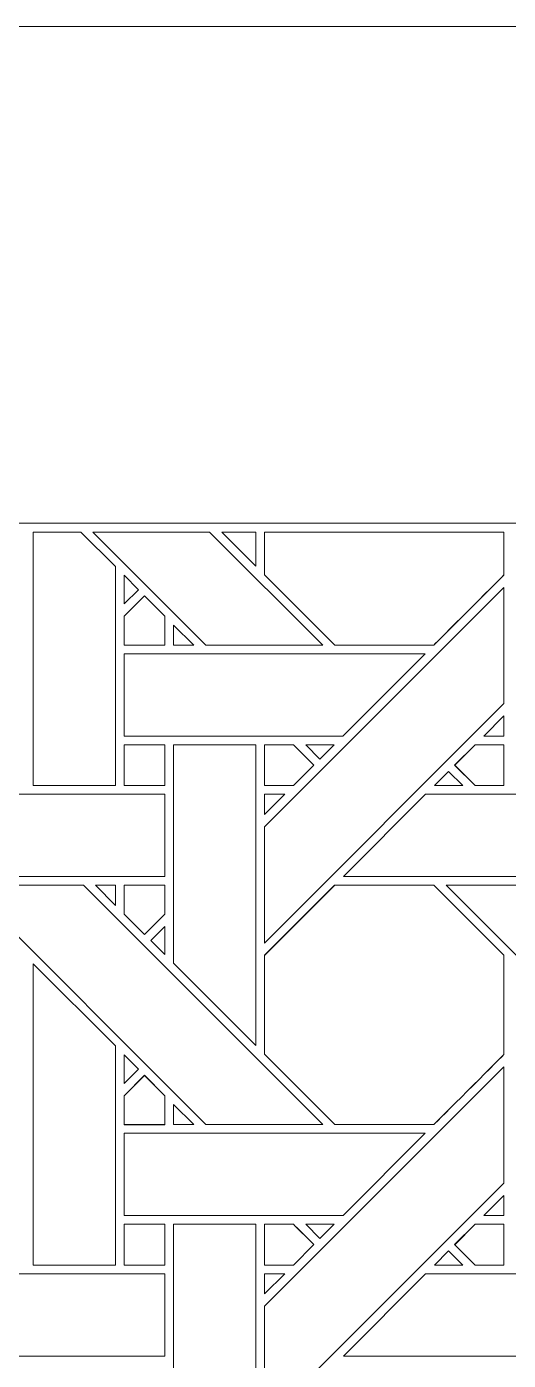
# Model space of a CAD drawing. Header units: inches. Extents: x 2.4 to 22.4, y -0.9 to 19.1.
# Drawn here: x 6.457 to 7.41, y 16.456 to 19.095 of the extents above; entities that cross this region are included whole.
import ezdxf

# ---------------------------------------------------------------- set-up
doc = ezdxf.new("R2010")
doc.units = ezdxf.units.IN
doc.header["$MEASUREMENT"] = 0
doc.layers.add('Design', color=7, linetype='Continuous', lineweight=0)

msp = doc.modelspace()

# ---------------------------------------------------------------- linework, layer by layer
at = {"layer": 'Design'}
for points, knots in [([(2.3829, 19.0948), (2.3829, 19.0948), (2.3829, -0.9052), (2.3829, -0.9052), (2.3829, -0.9052), (22.3829, -0.9052), (22.3829, -0.9052), (22.3829, -0.9052), (22.3829, 19.0948), (22.3829, 19.0948), (22.3829, 19.0948), (2.3829, 19.0948), (2.3829, 19.0948)], [0, 0, 0, 0, 1, 1, 1, 2, 2, 2, 3, 3, 3, 4, 4, 4, 4]), ([(3.3653, 18.1123), (3.3653, 18.1123), (3.3653, 0.0772), (3.3653, 0.0772), (3.3653, 0.0772), (21.4004, 0.0772), (21.4004, 0.0772), (21.4004, 0.0772), (21.4004, 18.1123), (21.4004, 18.1123), (21.4004, 18.1123), (3.3653, 18.1123), (3.3653, 18.1123)], [0, 0, 0, 0, 1, 1, 1, 2, 2, 2, 3, 3, 3, 4, 4, 4, 4]), ([(6.5645, 18.0948), (6.5645, 18.0948), (6.6329, 18.0267), (6.6329, 18.0267), (6.6329, 18.0267), (6.6329, 17.593), (6.6329, 17.593), (6.6329, 17.593), (6.4701, 17.593), (6.4701, 17.593), (6.4701, 17.593), (6.4701, 18.0948), (6.4701, 18.0948), (6.4701, 18.0948), (6.5645, 18.0948), (6.5645, 18.0948)], [0, 0, 0, 0, 1, 1, 1, 2, 2, 2, 3, 3, 3, 4, 4, 4, 5, 5, 5, 5]), ([(7.043, 17.871), (7.043, 17.871), (6.812, 17.871), (6.812, 17.871), (6.812, 17.871), (6.5882, 18.0948), (6.5882, 18.0948), (6.5882, 18.0948), (6.8192, 18.0948), (6.8192, 18.0948), (6.8192, 18.0948), (7.043, 17.871), (7.043, 17.871)], [0, 0, 0, 0, 1, 1, 1, 2, 2, 2, 3, 3, 3, 4, 4, 4, 4]), ([(6.9109, 18.0948), (6.9109, 18.0948), (6.9109, 18.0274), (6.9109, 18.0274), (6.9109, 18.0274), (6.8435, 18.0948), (6.8435, 18.0948), (6.8435, 18.0948), (6.9109, 18.0948), (6.9109, 18.0948)], [0, 0, 0, 0, 1, 1, 1, 2, 2, 2, 3, 3, 3, 3]), ([(7.4016, 18.0098), (7.3838, 17.9919), (7.2719, 17.8801), (7.2629, 17.8711), (7.2629, 17.8711), (7.0672, 17.8711), (7.0672, 17.8711), (7.0672, 17.8711), (6.928, 18.0104), (6.928, 18.0104), (6.928, 18.0104), (6.928, 18.0948), (6.928, 18.0948), (6.928, 18.0948), (7.4016, 18.0948), (7.4016, 18.0948), (7.4016, 18.0948), (7.4016, 18.0098), (7.4016, 18.0098)], [0, 0, 0, 0, 1, 1, 1, 2, 2, 2, 3, 3, 3, 4, 4, 4, 5, 5, 5, 6, 6, 6, 6]), ([(7.4016, 18.0948), (7.4016, 18.0948), (7.4016, 18.0097), (7.4016, 18.0097), (7.3835, 17.9914), (7.2717, 17.8797), (7.263, 17.871), (7.263, 17.871), (7.0673, 17.871), (7.0673, 17.871), (7.0673, 17.871), (6.928, 18.0102), (6.928, 18.0102), (6.928, 18.0102), (6.928, 18.0948), (6.928, 18.0948), (6.928, 18.0948), (7.4016, 18.0948), (7.4016, 18.0948)], [0, 0, 0, 0, 1, 1, 1, 2, 2, 2, 3, 3, 3, 4, 4, 4, 5, 5, 5, 6, 6, 6, 6]), ([(6.6502, 17.9524), (6.6502, 17.9524), (6.6502, 18.0091), (6.6502, 18.0091), (6.6502, 18.0091), (6.6784, 17.9806), (6.6784, 17.9806), (6.6784, 17.9806), (6.6502, 17.9524), (6.6502, 17.9524)], [0, 0, 0, 0, 1, 1, 1, 2, 2, 2, 3, 3, 3, 3]), ([(7.4017, 17.7552), (7.4017, 17.7552), (6.928, 17.2815), (6.928, 17.2815), (6.928, 17.2815), (6.928, 17.5116), (6.928, 17.5116), (6.928, 17.5116), (7.4017, 17.9852), (7.4017, 17.9852), (7.4017, 17.9852), (7.4017, 17.7552), (7.4017, 17.7552)], [0, 0, 0, 0, 1, 1, 1, 2, 2, 2, 3, 3, 3, 4, 4, 4, 4]), ([(6.6501, 17.8709), (6.6501, 17.8709), (6.6501, 17.9282), (6.6501, 17.9282), (6.6501, 17.9282), (6.6904, 17.9685), (6.6904, 17.9685), (6.6904, 17.9685), (6.7307, 17.9282), (6.7307, 17.9282), (6.7307, 17.9282), (6.7307, 17.8709), (6.7307, 17.8709), (6.7307, 17.8709), (6.6501, 17.8709), (6.6501, 17.8709)], [0, 0, 0, 0, 1, 1, 1, 2, 2, 2, 3, 3, 3, 4, 4, 4, 5, 5, 5, 5]), ([(6.6905, 17.9683), (6.6905, 17.9683), (6.7308, 17.928), (6.7308, 17.928), (6.7308, 17.928), (6.7308, 17.8707), (6.7308, 17.8707), (6.7308, 17.8707), (6.6502, 17.8707), (6.6502, 17.8707), (6.6502, 17.8707), (6.6502, 17.928), (6.6502, 17.928), (6.6502, 17.928), (6.6905, 17.9683), (6.6905, 17.9683)], [0, 0, 0, 0, 1, 1, 1, 2, 2, 2, 3, 3, 3, 4, 4, 4, 5, 5, 5, 5]), ([(6.7481, 17.871), (6.7481, 17.871), (6.7481, 17.9107), (6.7481, 17.9107), (6.7481, 17.9107), (6.7878, 17.871), (6.7878, 17.871), (6.7878, 17.871), (6.7481, 17.871), (6.7481, 17.871)], [0, 0, 0, 0, 1, 1, 1, 2, 2, 2, 3, 3, 3, 3]), ([(7.2459, 17.8537), (7.2459, 17.8537), (7.0831, 17.691), (7.0831, 17.691), (7.0831, 17.691), (6.6502, 17.691), (6.6502, 17.691), (6.6502, 17.691), (6.6502, 17.8537), (6.6502, 17.8537), (6.6502, 17.8537), (7.2459, 17.8537), (7.2459, 17.8537)], [0, 0, 0, 0, 1, 1, 1, 2, 2, 2, 3, 3, 3, 4, 4, 4, 4]), ([(7.4017, 17.691), (7.4017, 17.691), (7.3619, 17.691), (7.3619, 17.691), (7.3619, 17.691), (7.4017, 17.7308), (7.4017, 17.7308), (7.4017, 17.7308), (7.4017, 17.691), (7.4017, 17.691)], [0, 0, 0, 0, 1, 1, 1, 2, 2, 2, 3, 3, 3, 3]), ([(6.6501, 17.5931), (6.6501, 17.5931), (6.6501, 17.6739), (6.6501, 17.6739), (6.6501, 17.6739), (6.7303, 17.6739), (6.7303, 17.6739), (6.7303, 17.6739), (6.7303, 17.5931), (6.7303, 17.5931), (6.7303, 17.5931), (6.6501, 17.5931), (6.6501, 17.5931)], [0, 0, 0, 0, 1, 1, 1, 2, 2, 2, 3, 3, 3, 4, 4, 4, 4]), ([(6.7304, 17.6737), (6.7304, 17.6737), (6.7304, 17.593), (6.7304, 17.593), (6.7304, 17.593), (6.6502, 17.593), (6.6502, 17.593), (6.6502, 17.593), (6.6502, 17.6737), (6.6502, 17.6737), (6.6502, 17.6737), (6.7304, 17.6737), (6.7304, 17.6737)], [0, 0, 0, 0, 1, 1, 1, 2, 2, 2, 3, 3, 3, 4, 4, 4, 4]), ([(6.748, 17.2415), (6.748, 17.2415), (6.748, 17.6737), (6.748, 17.6737), (6.748, 17.6737), (6.9109, 17.6737), (6.9109, 17.6737), (6.9109, 17.6737), (6.9109, 17.0786), (6.9109, 17.0786), (6.9109, 17.0786), (6.748, 17.2415), (6.748, 17.2415)], [0, 0, 0, 0, 1, 1, 1, 2, 2, 2, 3, 3, 3, 4, 4, 4, 4]), ([(6.9279, 17.5931), (6.9279, 17.5931), (6.9279, 17.6739), (6.9279, 17.6739), (6.9279, 17.6739), (6.985, 17.6739), (6.985, 17.6739), (6.9901, 17.6688), (7.0209, 17.638), (7.0253, 17.6335), (7.0253, 17.6335), (6.9849, 17.5931), (6.9849, 17.5931), (6.9849, 17.5931), (6.9279, 17.5931), (6.9279, 17.5931)], [0, 0, 0, 0, 1, 1, 1, 2, 2, 2, 3, 3, 3, 4, 4, 4, 5, 5, 5, 5]), ([(7.0254, 17.6334), (7.0254, 17.6334), (6.985, 17.593), (6.985, 17.593), (6.985, 17.593), (6.928, 17.593), (6.928, 17.593), (6.928, 17.593), (6.928, 17.6737), (6.928, 17.6737), (6.928, 17.6737), (6.9851, 17.6737), (6.9851, 17.6737), (6.9904, 17.6685), (7.0212, 17.6377), (7.0254, 17.6334)], [0, 0, 0, 0, 1, 1, 1, 2, 2, 2, 3, 3, 3, 4, 4, 4, 5, 5, 5, 5]), ([(7.0095, 17.6737), (7.0095, 17.6737), (7.0659, 17.6737), (7.0659, 17.6737), (7.0659, 17.6737), (7.0376, 17.6456), (7.0376, 17.6456), (7.0376, 17.6456), (7.0095, 17.6737), (7.0095, 17.6737)], [0, 0, 0, 0, 1, 1, 1, 2, 2, 2, 3, 3, 3, 3]), ([(7.3445, 17.5931), (7.3445, 17.5931), (7.3041, 17.6335), (7.3041, 17.6335), (7.3041, 17.6335), (7.3446, 17.6739), (7.3446, 17.6739), (7.3446, 17.6739), (7.4016, 17.6739), (7.4016, 17.6739), (7.4016, 17.6739), (7.4016, 17.5931), (7.4016, 17.5931), (7.4016, 17.5931), (7.3445, 17.5931), (7.3445, 17.5931)], [0, 0, 0, 0, 1, 1, 1, 2, 2, 2, 3, 3, 3, 4, 4, 4, 5, 5, 5, 5]), ([(7.3042, 17.6333), (7.3042, 17.6333), (7.3447, 17.6738), (7.3447, 17.6738), (7.3447, 17.6738), (7.4017, 17.6738), (7.4017, 17.6738), (7.4017, 17.6738), (7.4017, 17.593), (7.4017, 17.593), (7.4017, 17.593), (7.3446, 17.593), (7.3446, 17.593), (7.3446, 17.593), (7.3042, 17.6333), (7.3042, 17.6333)], [0, 0, 0, 0, 1, 1, 1, 2, 2, 2, 3, 3, 3, 4, 4, 4, 5, 5, 5, 5]), ([(7.3204, 17.593), (7.3204, 17.593), (7.2639, 17.593), (7.2639, 17.593), (7.2639, 17.593), (7.2921, 17.6212), (7.2921, 17.6212), (7.2921, 17.6212), (7.3204, 17.593), (7.3204, 17.593)], [0, 0, 0, 0, 1, 1, 1, 2, 2, 2, 3, 3, 3, 3]), ([(6.7304, 17.5758), (6.7304, 17.5758), (6.7304, 17.413), (6.7304, 17.413), (6.7304, 17.413), (6.1351, 17.413), (6.1351, 17.413), (6.1351, 17.413), (6.298, 17.5758), (6.298, 17.5758), (6.298, 17.5758), (6.7304, 17.5758), (6.7304, 17.5758)], [0, 0, 0, 0, 1, 1, 1, 2, 2, 2, 3, 3, 3, 4, 4, 4, 4]), ([(6.9679, 17.5758), (6.9679, 17.5758), (6.928, 17.536), (6.928, 17.536), (6.928, 17.536), (6.928, 17.5758), (6.928, 17.5758), (6.928, 17.5758), (6.9679, 17.5758), (6.9679, 17.5758)], [0, 0, 0, 0, 1, 1, 1, 2, 2, 2, 3, 3, 3, 3]), ([(7.6792, 17.5758), (7.6792, 17.5758), (7.6792, 17.413), (7.6792, 17.413), (7.6792, 17.413), (7.0839, 17.413), (7.0839, 17.413), (7.0839, 17.413), (7.2467, 17.5758), (7.2467, 17.5758), (7.2467, 17.5758), (7.6792, 17.5758), (7.6792, 17.5758)], [0, 0, 0, 0, 1, 1, 1, 2, 2, 2, 3, 3, 3, 4, 4, 4, 4]), ([(7.043, 16.9222), (7.043, 16.9222), (6.812, 16.9222), (6.812, 16.9222), (6.812, 16.9222), (6.3385, 17.3959), (6.3385, 17.3959), (6.3385, 17.3959), (6.5694, 17.3959), (6.5694, 17.3959), (6.5694, 17.3959), (7.043, 16.9222), (7.043, 16.9222)], [0, 0, 0, 0, 1, 1, 1, 2, 2, 2, 3, 3, 3, 4, 4, 4, 4]), ([(6.5935, 17.3959), (6.5935, 17.3959), (6.633, 17.3959), (6.633, 17.3959), (6.633, 17.3959), (6.633, 17.356), (6.633, 17.356), (6.633, 17.356), (6.5935, 17.3959), (6.5935, 17.3959)], [0, 0, 0, 0, 1, 1, 1, 2, 2, 2, 3, 3, 3, 3]), ([(6.7303, 17.396), (6.7303, 17.396), (6.7303, 17.3384), (6.7303, 17.3384), (6.7303, 17.3384), (6.6904, 17.2985), (6.6904, 17.2985), (6.6904, 17.2985), (6.65, 17.3388), (6.65, 17.3388), (6.65, 17.3388), (6.65, 17.396), (6.65, 17.396), (6.65, 17.396), (6.7303, 17.396), (6.7303, 17.396)], [0, 0, 0, 0, 1, 1, 1, 2, 2, 2, 3, 3, 3, 4, 4, 4, 5, 5, 5, 5]), ([(6.6905, 17.2983), (6.6905, 17.2983), (6.6502, 17.3387), (6.6502, 17.3387), (6.6502, 17.3387), (6.6502, 17.3959), (6.6502, 17.3959), (6.6502, 17.3959), (6.7304, 17.3959), (6.7304, 17.3959), (6.7304, 17.3959), (6.7304, 17.3383), (6.7304, 17.3383), (6.7304, 17.3383), (6.6905, 17.2983), (6.6905, 17.2983)], [0, 0, 0, 0, 1, 1, 1, 2, 2, 2, 3, 3, 3, 4, 4, 4, 5, 5, 5, 5]), ([(7.0666, 17.396), (7.0666, 17.396), (7.2628, 17.396), (7.2628, 17.396), (7.2628, 17.396), (7.4016, 17.2573), (7.4016, 17.2573), (7.4016, 17.2573), (7.4016, 17.0611), (7.4016, 17.0611), (7.3838, 17.0431), (7.2719, 16.9314), (7.2629, 16.9224), (7.2629, 16.9224), (7.0672, 16.9224), (7.0672, 16.9224), (7.0672, 16.9224), (6.9279, 17.0616), (6.9279, 17.0616), (6.9279, 17.0616), (6.9279, 17.2573), (6.9279, 17.2573), (6.9279, 17.2573), (7.0666, 17.396), (7.0666, 17.396)], [0, 0, 0, 0, 1, 1, 1, 2, 2, 2, 3, 3, 3, 4, 4, 4, 5, 5, 5, 6, 6, 6, 7, 7, 7, 8, 8, 8, 8]), ([(7.4017, 17.2572), (7.4017, 17.2572), (7.4017, 17.0609), (7.4017, 17.0609), (7.3838, 17.0429), (7.2719, 16.9312), (7.263, 16.9222), (7.263, 16.9222), (7.0673, 16.9222), (7.0673, 16.9222), (7.0673, 16.9222), (6.928, 17.0615), (6.928, 17.0615), (6.928, 17.0615), (6.928, 17.2571), (6.928, 17.2571), (6.928, 17.2571), (7.0667, 17.3959), (7.0667, 17.3959), (7.0667, 17.3959), (7.2629, 17.3959), (7.2629, 17.3959), (7.2629, 17.3959), (7.4017, 17.2572), (7.4017, 17.2572)], [0, 0, 0, 0, 1, 1, 1, 2, 2, 2, 3, 3, 3, 4, 4, 4, 5, 5, 5, 6, 6, 6, 7, 7, 7, 8, 8, 8, 8]), ([(7.9918, 16.9222), (7.9918, 16.9222), (7.7607, 16.9222), (7.7607, 16.9222), (7.7607, 16.9222), (7.2872, 17.3959), (7.2872, 17.3959), (7.2872, 17.3959), (7.5181, 17.3959), (7.5181, 17.3959), (7.5181, 17.3959), (7.9918, 16.9222), (7.9918, 16.9222)], [0, 0, 0, 0, 1, 1, 1, 2, 2, 2, 3, 3, 3, 4, 4, 4, 4]), ([(6.7304, 17.314), (6.7304, 17.314), (6.7304, 17.2589), (6.7304, 17.2589), (6.7304, 17.2589), (6.7027, 17.2863), (6.7027, 17.2863), (6.7027, 17.2863), (6.7304, 17.314), (6.7304, 17.314)], [0, 0, 0, 0, 1, 1, 1, 2, 2, 2, 3, 3, 3, 3]), ([(6.4701, 16.6442), (6.4701, 16.6442), (6.4701, 17.2401), (6.4701, 17.2401), (6.4701, 17.2401), (6.6329, 17.0779), (6.6329, 17.0779), (6.6329, 17.0779), (6.6329, 16.6442), (6.6329, 16.6442), (6.6329, 16.6442), (6.4701, 16.6442), (6.4701, 16.6442)], [0, 0, 0, 0, 1, 1, 1, 2, 2, 2, 3, 3, 3, 4, 4, 4, 4]), ([(6.6502, 17.0037), (6.6502, 17.0037), (6.6502, 17.0604), (6.6502, 17.0604), (6.6502, 17.0604), (6.6784, 17.0318), (6.6784, 17.0318), (6.6784, 17.0318), (6.6502, 17.0037), (6.6502, 17.0037)], [0, 0, 0, 0, 1, 1, 1, 2, 2, 2, 3, 3, 3, 3]), ([(7.4017, 16.8065), (7.4017, 16.8065), (6.928, 16.3328), (6.928, 16.3328), (6.928, 16.3328), (6.928, 16.5629), (6.928, 16.5629), (6.928, 16.5629), (7.4017, 17.0365), (7.4017, 17.0365), (7.4017, 17.0365), (7.4017, 16.8065), (7.4017, 16.8065)], [0, 0, 0, 0, 1, 1, 1, 2, 2, 2, 3, 3, 3, 4, 4, 4, 4]), ([(6.6501, 16.9221), (6.6501, 16.9221), (6.6501, 16.9794), (6.6501, 16.9794), (6.6501, 16.9794), (6.6904, 17.0198), (6.6904, 17.0198), (6.6904, 17.0198), (6.7307, 16.9794), (6.7307, 16.9794), (6.7307, 16.9794), (6.7307, 16.9221), (6.7307, 16.9221), (6.7307, 16.9221), (6.6501, 16.9221), (6.6501, 16.9221)], [0, 0, 0, 0, 1, 1, 1, 2, 2, 2, 3, 3, 3, 4, 4, 4, 5, 5, 5, 5]), ([(6.6905, 17.0196), (6.6905, 17.0196), (6.7308, 16.9793), (6.7308, 16.9793), (6.7308, 16.9793), (6.7308, 16.922), (6.7308, 16.922), (6.7308, 16.922), (6.6502, 16.922), (6.6502, 16.922), (6.6502, 16.922), (6.6502, 16.9793), (6.6502, 16.9793), (6.6502, 16.9793), (6.6905, 17.0196), (6.6905, 17.0196)], [0, 0, 0, 0, 1, 1, 1, 2, 2, 2, 3, 3, 3, 4, 4, 4, 5, 5, 5, 5]), ([(6.7481, 16.9222), (6.7481, 16.9222), (6.7481, 16.962), (6.7481, 16.962), (6.7481, 16.962), (6.7878, 16.9222), (6.7878, 16.9222), (6.7878, 16.9222), (6.7481, 16.9222), (6.7481, 16.9222)], [0, 0, 0, 0, 1, 1, 1, 2, 2, 2, 3, 3, 3, 3]), ([(7.2459, 16.905), (7.2459, 16.905), (7.0832, 16.7423), (7.0832, 16.7423), (7.0832, 16.7423), (6.6502, 16.7423), (6.6502, 16.7423), (6.6502, 16.7423), (6.6502, 16.905), (6.6502, 16.905), (6.6502, 16.905), (7.2459, 16.905), (7.2459, 16.905)], [0, 0, 0, 0, 1, 1, 1, 2, 2, 2, 3, 3, 3, 4, 4, 4, 4]), ([(7.4017, 16.7423), (7.4017, 16.7423), (7.3619, 16.7423), (7.3619, 16.7423), (7.3619, 16.7423), (7.4017, 16.7821), (7.4017, 16.7821), (7.4017, 16.7821), (7.4017, 16.7423), (7.4017, 16.7423)], [0, 0, 0, 0, 1, 1, 1, 2, 2, 2, 3, 3, 3, 3]), ([(6.6501, 16.7251), (6.6501, 16.7251), (6.7303, 16.7251), (6.7303, 16.7251), (6.7303, 16.7251), (6.7303, 16.6444), (6.7303, 16.6444), (6.7303, 16.6444), (6.6501, 16.6444), (6.6501, 16.6444), (6.6501, 16.6444), (6.6501, 16.7251), (6.6501, 16.7251)], [0, 0, 0, 0, 1, 1, 1, 2, 2, 2, 3, 3, 3, 4, 4, 4, 4]), ([(6.7304, 16.725), (6.7304, 16.725), (6.7304, 16.6442), (6.7304, 16.6442), (6.7304, 16.6442), (6.6502, 16.6442), (6.6502, 16.6442), (6.6502, 16.6442), (6.6502, 16.725), (6.6502, 16.725), (6.6502, 16.725), (6.7304, 16.725), (6.7304, 16.725)], [0, 0, 0, 0, 1, 1, 1, 2, 2, 2, 3, 3, 3, 4, 4, 4, 4]), ([(6.748, 16.2928), (6.748, 16.2928), (6.748, 16.725), (6.748, 16.725), (6.748, 16.725), (6.9109, 16.725), (6.9109, 16.725), (6.9109, 16.725), (6.9109, 16.1299), (6.9109, 16.1299), (6.9109, 16.1299), (6.748, 16.2928), (6.748, 16.2928)], [0, 0, 0, 0, 1, 1, 1, 2, 2, 2, 3, 3, 3, 4, 4, 4, 4]), ([(6.985, 16.7251), (6.9901, 16.72), (7.0209, 16.6892), (7.0253, 16.6848), (7.0253, 16.6848), (6.9849, 16.6444), (6.9849, 16.6444), (6.9849, 16.6444), (6.9279, 16.6444), (6.9279, 16.6444), (6.9279, 16.6444), (6.9279, 16.7251), (6.9279, 16.7251), (6.9279, 16.7251), (6.985, 16.7251), (6.985, 16.7251)], [0, 0, 0, 0, 1, 1, 1, 2, 2, 2, 3, 3, 3, 4, 4, 4, 5, 5, 5, 5]), ([(7.0096, 16.7005), (7.0096, 16.7005), (7.0254, 16.6847), (7.0254, 16.6847), (7.0254, 16.6847), (6.985, 16.6442), (6.985, 16.6442), (6.985, 16.6442), (6.928, 16.6442), (6.928, 16.6442), (6.928, 16.6442), (6.928, 16.725), (6.928, 16.725), (6.928, 16.725), (6.9851, 16.725), (6.9851, 16.725), (6.9905, 16.7197), (7.0003, 16.7098), (7.0096, 16.7005)], [0, 0, 0, 0, 1, 1, 1, 2, 2, 2, 3, 3, 3, 4, 4, 4, 5, 5, 5, 6, 6, 6, 6]), ([(7.0095, 16.725), (7.0095, 16.725), (7.0659, 16.725), (7.0659, 16.725), (7.0659, 16.725), (7.0376, 16.6968), (7.0376, 16.6968), (7.0376, 16.6968), (7.0095, 16.725), (7.0095, 16.725)], [0, 0, 0, 0, 1, 1, 1, 2, 2, 2, 3, 3, 3, 3]), ([(7.3445, 16.6444), (7.3445, 16.6444), (7.3041, 16.6847), (7.3041, 16.6847), (7.3041, 16.6847), (7.3446, 16.7252), (7.3446, 16.7252), (7.3446, 16.7252), (7.4016, 16.7252), (7.4016, 16.7252), (7.4016, 16.7252), (7.4016, 16.6444), (7.4016, 16.6444), (7.4016, 16.6444), (7.3445, 16.6444), (7.3445, 16.6444)], [0, 0, 0, 0, 1, 1, 1, 2, 2, 2, 3, 3, 3, 4, 4, 4, 5, 5, 5, 5]), ([(7.3042, 16.6846), (7.3042, 16.6846), (7.3447, 16.725), (7.3447, 16.725), (7.3447, 16.725), (7.4017, 16.725), (7.4017, 16.725), (7.4017, 16.725), (7.4017, 16.6442), (7.4017, 16.6442), (7.4017, 16.6442), (7.3446, 16.6442), (7.3446, 16.6442), (7.3446, 16.6442), (7.3042, 16.6846), (7.3042, 16.6846)], [0, 0, 0, 0, 1, 1, 1, 2, 2, 2, 3, 3, 3, 4, 4, 4, 5, 5, 5, 5]), ([(7.3204, 16.6442), (7.3204, 16.6442), (7.2639, 16.6442), (7.2639, 16.6442), (7.2639, 16.6442), (7.2921, 16.6725), (7.2921, 16.6725), (7.2921, 16.6725), (7.3204, 16.6442), (7.3204, 16.6442)], [0, 0, 0, 0, 1, 1, 1, 2, 2, 2, 3, 3, 3, 3]), ([(6.7304, 16.6271), (6.7304, 16.6271), (6.7304, 16.4643), (6.7304, 16.4643), (6.7304, 16.4643), (6.1351, 16.4643), (6.1351, 16.4643), (6.1351, 16.4643), (6.298, 16.6271), (6.298, 16.6271), (6.298, 16.6271), (6.7304, 16.6271), (6.7304, 16.6271)], [0, 0, 0, 0, 1, 1, 1, 2, 2, 2, 3, 3, 3, 4, 4, 4, 4]), ([(6.9679, 16.6271), (6.9679, 16.6271), (6.928, 16.5873), (6.928, 16.5873), (6.928, 16.5873), (6.928, 16.6271), (6.928, 16.6271), (6.928, 16.6271), (6.9679, 16.6271), (6.9679, 16.6271)], [0, 0, 0, 0, 1, 1, 1, 2, 2, 2, 3, 3, 3, 3]), ([(7.6792, 16.6271), (7.6792, 16.6271), (7.6792, 16.4643), (7.6792, 16.4643), (7.6792, 16.4643), (7.0839, 16.4643), (7.0839, 16.4643), (7.0839, 16.4643), (7.2467, 16.6271), (7.2467, 16.6271), (7.2467, 16.6271), (7.6792, 16.6271), (7.6792, 16.6271)], [0, 0, 0, 0, 1, 1, 1, 2, 2, 2, 3, 3, 3, 4, 4, 4, 4])]:
    msp.add_open_spline(points, degree=3, knots=knots, dxfattribs=at)

doc.saveas('drawing.dxf')
